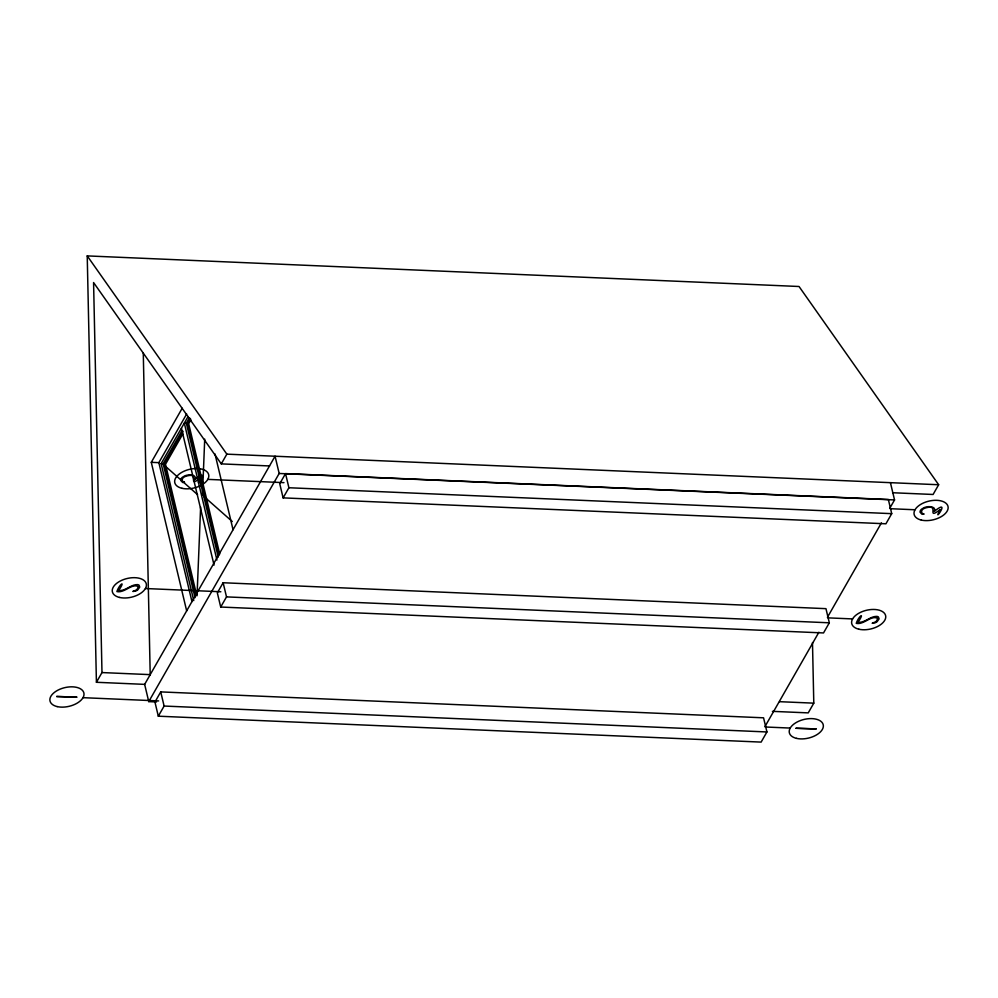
<?xml version="1.0" encoding="UTF-8"?>
<svg xmlns="http://www.w3.org/2000/svg" width="998" height="998" viewBox="0 0 998 998"><rect width="100%" height="100%" fill="white"/><g stroke="black" fill="none" stroke-linecap="round" stroke-linejoin="round"><path stroke-width="1.5" d="M197.043 595.769L200.623 507.046M202.457 495.17L204.715 439.132M186.663 610.851L151.284 462.324L182.197 408.244M186.663 413.983L158.844 462.648L191.953 601.619M193.749 600.584L161.127 463.658L188.073 416.528M195.047 597.665L163.136 463.733L181.923 430.874M218.238 557.109L186.327 423.177L189.333 417.925M183.121 431.286L164.283 464.245L195.695 596.093M190.493 418.411L187.474 423.676L218.886 555.537M182.821 433.98L165.493 464.295L196.544 594.633M190.942 419.784L188.684 423.738L219.735 554.077M156.549 701.956L148.752 701.619L279.178 473.476L275.061 456.223L144.648 684.366L96.419 682.283L101.983 672.565L93.575 282.546L221.282 463.883L269.56 465.954M221.282 463.883L226.845 454.152L938.656 484.741L933.093 494.472L892.599 492.738M160.728 691.901L154.94 702.043L158.308 716.19L761.125 742.1L766.926 731.958L763.557 717.812L160.728 691.901L164.109 706.048L158.308 716.19M223.128 582.745L217.339 592.887L220.708 607.034L823.525 632.944L829.326 622.802L825.957 608.655L223.128 582.745L226.509 596.891L220.708 607.034M285.528 473.601L279.739 483.743L283.108 497.877L885.925 523.788L891.725 513.658L888.357 499.511L285.528 473.601L288.909 487.748L283.108 497.877M764.892 726.719L818.909 632.221M827.404 617.375L881.421 522.877M889.904 508.032L894.545 499.936L890.428 482.67M812.484 642.55L813.794 703.153L808.23 712.884L772.402 711.349M96.419 682.283L87.225 255.9L799.036 286.501L938.656 484.741M186.327 423.177L184.318 423.09L216.94 560.028M151.284 462.324L158.67 462.648M161.127 463.658L163.136 463.733M279.178 473.476L894.545 499.936M207.809 479.377L283.956 482.645M890.129 508.693L914.991 509.766M288.909 487.748L891.725 513.658M145.409 588.521L220.857 591.764M827.966 617.862L852.591 618.922M226.509 596.891L829.326 622.802M101.983 672.565L150.261 674.636M779.525 701.681L813.794 703.153M83.009 697.677L158.632 700.92M765.503 727.006L790.191 728.066M164.109 706.048L766.926 731.958M203.604 496.193L232.285 521.53M163.148 464.257L197.567 494.671M87.225 255.9L226.845 454.152M214.994 453.953L233.045 529.738M181.424 428.167L214.046 565.105M144.648 684.366L148.752 701.619M143.275 352.98L150.211 674.636M138.535 586.737L136.938 589.519A3.917 2.158 -13.4 0 1 135.516 590.354L132.834 591.465L135.478 591.103A5.714 3.144 -13.4 0 0 137.799 589.855L139.757 587.098L139.071 585.202A4.291 2.358 -13.4 0 0 137.512 584.603C130.713 584.454 125.773 591.115 118.675 590.567C126.172 579.239 119.286 584.304 116.891 591.577C124.762 593.274 132.035 582.757 138.535 586.737M877.878 618.511L876.281 621.292A3.917 2.158 -13.4 0 1 874.859 622.128L872.177 623.251L874.822 622.889A5.714 3.144 -13.4 0 0 877.142 621.642L879.101 618.872L878.427 616.976A4.291 2.358 -13.4 0 0 876.855 616.39C870.056 616.24 865.116 622.889 858.018 622.34C865.515 611.026 858.629 616.078 856.234 623.363C864.106 625.047 871.379 614.531 877.878 618.511M184.493 482.259L182.721 482.533L180.738 480.462A7.697 4.242 -13.4 0 1 181.062 478.828A6.425 3.543 -13.4 0 1 182.322 477.331L184.543 475.996A6.624 3.643 -13.4 0 1 187.35 475.135C190.331 474.387 197.117 474.948 194.997 479.551C213.323 464.931 191.454 494.409 201.06 477.718C186.09 488.708 200.635 472.553 187.487 475.834A5.763 3.169 -13.4 0 0 185.141 476.545C182.123 477.156 180.601 481.697 184.493 482.259M923.836 514.032L922.065 514.307L920.081 512.248A7.697 4.242 -13.4 0 1 920.405 510.602A6.425 3.543 -13.4 0 1 921.665 509.105L923.886 507.77A6.624 3.643 -13.4 0 1 926.693 506.909C929.674 506.161 936.461 506.722 934.353 511.325C952.666 496.705 930.797 526.183 940.403 509.491C925.657 520.357 939.842 504.352 926.83 507.62A5.763 3.169 -13.4 0 0 924.485 508.319C921.466 508.943 919.944 513.471 923.836 514.032M56.674 696.492L76.746 697.14L56.674 696.492M796.017 728.266L816.09 728.927L796.017 728.266M181.973 488.296A17.415 9.593 -13.4 0 0 208.757 476.72A17.415 9.593 -13.4 0 0 184.455 471.019A17.415 9.593 -13.4 0 0 181.973 488.296M921.316 520.07A17.415 9.593 -13.4 0 0 948.1 508.506A17.415 9.593 -13.4 0 0 923.799 502.805A17.415 9.593 -13.4 0 0 921.316 520.07M119.573 597.453A17.415 9.593 -13.4 0 0 146.357 585.876A17.415 9.593 -13.4 0 0 122.055 580.175A17.415 9.593 -13.4 0 0 119.573 597.453M858.916 629.227A17.415 9.593 -13.4 0 0 885.7 617.65A17.415 9.593 -13.4 0 0 861.399 611.949A17.415 9.593 -13.4 0 0 858.916 629.227M57.173 706.596A17.415 9.593 -13.4 0 0 83.957 695.032A17.415 9.593 -13.4 0 0 59.655 689.331A17.415 9.593 -13.4 0 0 57.173 706.596M796.516 738.37A17.415 9.593 -13.4 0 0 823.3 726.806A17.415 9.593 -13.4 0 0 798.999 721.105A17.415 9.593 -13.4 0 0 796.516 738.37"/></g></svg>
